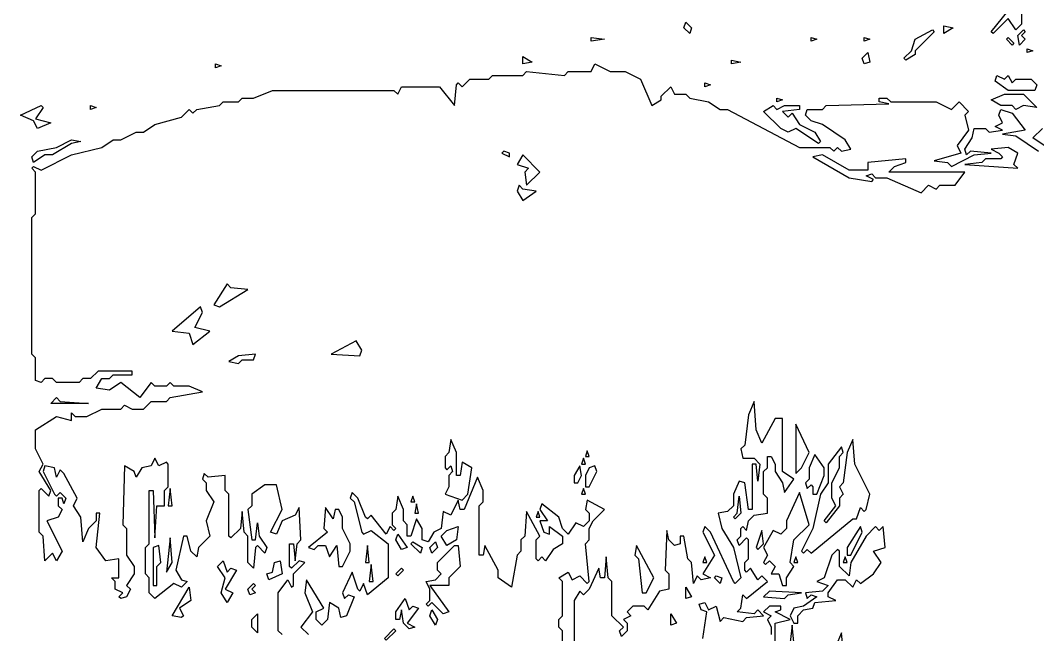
# Model space of a CAD drawing. Header units: millimetres. Extents: x -1921 to 1919, y -2 to 9002.
# Drawn here: x -10 to 1171, y 3879 to 4592 of the extents above; entities that cross this region are included whole.
import ezdxf

# ---------------------------------------------------------------- set-up
doc = ezdxf.new("R2010")
doc.units = ezdxf.units.MM
doc.layers.add('ALMOND-DRAW-PROFILE', color=7, linetype='Continuous', lineweight=25)

msp = doc.modelspace()

# ---------------------------------------------------------------- linework, layer by layer
at = {"layer": 'ALMOND-DRAW-PROFILE'}
for points in [[(1119.5, 4577.1), (1117.3, 4579.3), (1137.1, 4603.5), (1152.5, 4605.7), (1152.5, 4588.1), (1145.9, 4581.5), (1137.1, 4594.7)], [(767.2, 4577.1), (760.6, 4583.7), (762.8, 4590.3), (769.4, 4583.7)], [(1062.2, 4577.1), (1062.2, 4585.9), (1073.3, 4583.7)], [(652.8, 4568.2), (652.8, 4572.7), (668.2, 4570.5)], [(908.1, 4568.2), (908.1, 4572.7), (914.7, 4570.5)], [(969.8, 4568.2), (969.8, 4572.7), (976.4, 4570.5)], [(1018.2, 4546.2), (1016, 4548.4), (1024.8, 4557.2), (1029.2, 4570.5), (1049, 4581.5), (1051.2, 4579.3), (1029.2, 4557.2), (1029.2, 4552.8)], [(1141.5, 4563.8), (1134.9, 4570.5), (1137.1, 4572.7), (1143.7, 4566)], [(1150.3, 4563.8), (1148.1, 4574.9), (1154.7, 4581.5), (1156.9, 4579.3), (1152.5, 4574.9), (1156.9, 4570.5)], [(1159.1, 4555), (1159.1, 4559.4), (1165.7, 4557.2)], [(573.5, 4541.8), (573.5, 4550.6), (584.5, 4544)], [(969.8, 4541.8), (967.6, 4548.4), (974.2, 4555), (976.4, 4544)], [(216.8, 4537.4), (216.8, 4541.8), (223.4, 4539.6)], [(815.7, 4541.8), (815.7, 4546.2), (826.7, 4544)], [(1137.1, 4511), (1121.7, 4522), (1123.9, 4528.6), (1132.7, 4524.2), (1137.1, 4528.6), (1141.5, 4519.8), (1145.9, 4524.2), (1163.5, 4524.2), (1170.1, 4517.6), (1167.9, 4511)], [(784.8, 4515.4), (784.8, 4519.8), (791.4, 4517.6)], [(868.5, 4497.8), (868.5, 4502.2), (875.1, 4500)], [(1145.9, 4489), (1141.5, 4493.4), (1128.3, 4493.4), (1117.3, 4500), (1132.7, 4506.6), (1154.7, 4506.6), (1170.1, 4491.2), (1154.7, 4493.4)], [(9.9, 4467), (5.5, 4475.8), (-9.9, 4482.4), (14.3, 4493.4), (16.5, 4491.2), (7.7, 4478), (25.3, 4473.6)], [(71.5, 4489), (71.5, 4493.4), (78.1, 4491.2)], [(916.9, 4449.4), (890.5, 4467), (881.7, 4462.6), (872.9, 4467), (853.1, 4486.8), (864.1, 4493.4), (868.5, 4489), (877.3, 4493.4), (894.9, 4493.4), (894.9, 4489), (875.1, 4486.8), (881.7, 4480.2), (886.1, 4484.6), (894.9, 4471.4), (912.5, 4462.6), (919.1, 4451.6)], [(5.5, 4427.3), (3.3, 4434), (9.9, 4440.6), (31.9, 4445), (49.5, 4453.8), (60.5, 4451.6), (49.5, 4449.4), (27.5, 4436.2), (18.7, 4436.2)], [(1148.1, 4420.7), (1143.7, 4425.1), (1148.1, 4438.4), (1137.1, 4445), (1117.3, 4442.8), (1126.1, 4438.4), (1130.5, 4434), (1128.3, 4431.8), (1110.7, 4431.8), (1106.3, 4427.3), (1086.5, 4425.1)], [(558.1, 4434), (558.1, 4438.4), (551.5, 4440.6), (549.3, 4438.4)], [(577.9, 4400.9), (593.3, 4416.3), (573.5, 4436.2), (566.9, 4425.1), (580.1, 4420.7), (575.7, 4416.3)], [(1035.8, 4392.1), (1044.6, 4400.9), (1053.4, 4396.5), (1057.8, 4400.9), (1075.5, 4400.9), (1086.5, 4416.3), (998.4, 4416.3), (1005, 4422.9), (1018.2, 4427.3), (1018.2, 4431.8), (974.2, 4427.3), (974.2, 4418.5), (952.2, 4418.5), (921.3, 4436.2), (910.3, 4434), (952.2, 4409.7), (978.6, 4405.3), (980.8, 4407.5), (972, 4411.9), (978.6, 4414.1), (983, 4409.7), (996.2, 4409.7)], [(573.5, 4383.3), (588.9, 4394.3), (573.5, 4396.5), (569.1, 4400.9), (566.9, 4394.3)], [(214.6, 4262.2), (221.2, 4260), (254.3, 4279.8), (234.5, 4282), (230.1, 4286.4)], [(190.4, 4216), (210.2, 4231.4), (192.6, 4235.8), (201.4, 4253.4), (199.2, 4260), (166.2, 4231.4), (186, 4229.2)], [(351.1, 4205), (384.2, 4202.8), (386.4, 4209.4), (379.8, 4220.4)], [(232.3, 4196.2), (243.3, 4194), (247.7, 4198.4), (260.9, 4198.4), (263.1, 4205), (243.3, 4202.8)], [(25.3, 4147.7), (31.9, 4154.4), (36.3, 4150), (69.3, 4147.7)], [(890.5, 4066.3), (897.1, 4072.9), (905.9, 4090.5), (890.5, 4123.5)], [(503, 4035.5), (509.6, 4042.1), (514.1, 4072.9), (503, 4079.5), (500.8, 4064.1), (496.4, 4064.1), (496.4, 4090.5), (489.8, 4105.9), (487.6, 4090.5), (483.2, 4086.1), (483.2, 4072.9), (485.4, 4070.7), (489.8, 4075.1), (492, 4068.5), (487.6, 4064.1), (487.6, 4050.9), (483.2, 4042.1)], [(897.1, 3976), (899.3, 3973.8), (903.7, 3978.2), (908.1, 3973.8), (956.6, 4013.5), (961, 4013.5), (965.4, 4026.7), (969.8, 4022.3), (972, 4024.5), (976.4, 4042.1), (958.8, 4077.3), (956.6, 4105.9), (950, 4090.5), (945.6, 4055.3), (941.2, 4050.9), (945.6, 4042.1), (941.2, 4037.7), (941.2, 4028.9), (925.7, 4009.1), (923.5, 4011.3), (936.8, 4028.9), (932.3, 4037.7), (932.3, 4055.3), (941.2, 4072.9), (941.2, 4086.1), (945.6, 4090.5), (943.4, 4097.1), (927.9, 4077.3), (927.9, 4055.3), (919.1, 4042.1), (910.3, 4002.4)], [(646.1, 4086.1), (650.5, 4086.1), (648.3, 4092.7)], [(910.3, 4042.1), (914.7, 4042.1), (923.5, 4064.1), (923.5, 4072.9), (912.5, 4088.3), (905.9, 4072.9), (905.9, 4059.7), (901.5, 4055.3), (903.7, 4048.7), (908.1, 4053.1), (910.3, 4050.9)], [(632.9, 4055.3), (637.3, 4055.3), (641.7, 4064.1), (639.5, 4075.1), (632.9, 4064.1)], [(641.7, 4077.3), (646.1, 4077.3), (643.9, 4083.9)], [(646.1, 4050.9), (650.5, 4050.9), (659.4, 4068.5), (657.2, 4075.1), (650.5, 4072.9), (646.1, 4064.1)], [(161.8, 4028.9), (166.2, 4028.9), (164, 4048.7)], [(443.6, 4033.3), (448, 4033.3), (445.8, 4039.9)], [(641.7, 4042.1), (646.1, 4042.1), (643.9, 4048.7)], [(820.1, 4013.5), (817.9, 4015.7), (822.3, 4020.1), (824.5, 4039.9), (826.7, 4020.1)], [(875.1, 3936.4), (879.5, 3936.4), (879.5, 3945.2), (888.3, 3958.4), (883.9, 3962.8), (888.3, 3989.2), (905.9, 4006.8), (894.9, 4044.3), (879.5, 4011.3), (879.5, 4002.4), (872.9, 3995.8), (864.1, 4000.2), (853.1, 3980.4), (857.5, 3971.6), (853.1, 3962.8), (855.3, 3960.6), (859.7, 3965), (866.3, 3958.4), (861.9, 3949.6), (870.7, 3949.6)], [(448, 4020.1), (452.4, 4020.1), (450.2, 4031.1)], [(359.9, 3958.4), (364.3, 3958.4), (373.2, 3976), (373.2, 3984.8), (364.3, 4002.4), (364.3, 4015.7), (359.9, 4024.5), (355.5, 4024.5), (353.3, 4013.5), (344.5, 4026.7), (342.3, 4002.4), (346.7, 3998), (324.7, 3980.4), (331.3, 3978.2), (335.7, 3982.6), (344.5, 3982.6), (348.9, 3969.4), (357.7, 3982.6)], [(588.9, 4015.7), (593.3, 4015.7), (591.1, 4022.3)], [(485.4, 3982.6), (478.8, 3993.6), (485.4, 4000.2), (498.6, 4004.6), (496.4, 3989.2)], [(888.3, 3892.4), (892.7, 3892.4), (892.7, 3901.2), (899.3, 3907.8), (910.3, 3910), (912.5, 3916.6), (936.8, 3918.8), (927.9, 3923.2), (927.9, 3927.6), (939, 3943), (947.8, 3943), (956.6, 3934.2), (961, 3943), (965.4, 3938.6), (980.8, 3949.6), (989.6, 3962.8), (980.8, 3976), (994, 3980.4), (991.8, 4004.6), (987.4, 4000.2), (983, 4004.6), (972, 3993.6), (954.4, 3962.8), (952.2, 3947.4), (941.2, 3958.4), (941.2, 3976), (939, 3978.2), (932.3, 3971.6), (923.5, 3945.2), (914.7, 3940.8), (927.9, 3936.4), (921.3, 3929.8), (901.5, 3927.6), (903.7, 3921), (908.1, 3925.4), (914.7, 3923.2), (899.3, 3912.2), (888.3, 3910), (883.9, 3901.2)], [(950, 3971.6), (954.4, 3971.6), (967.6, 3998), (965.4, 4004.6), (950, 3980.4)], [(432.6, 3978.2), (426, 3989.2), (428.2, 3995.8), (439.2, 3980.4)], [(844.3, 3980.4), (846.5, 3978.2), (853.1, 3984.8), (850.9, 4000.2)], [(144.2, 3936.4), (148.6, 3936.4), (148.6, 3958.4), (153, 3962.8), (150.8, 3982.6), (144.2, 3980.4)], [(159.6, 3951.8), (166.2, 3962.8), (164, 3991.4)], [(390.8, 3962.8), (395.2, 3962.8), (393, 3982.6)], [(454.6, 3973.8), (443.6, 3984.8), (445.8, 3987), (456.8, 3980.4)], [(481, 3903.4), (467.8, 3916.6), (463.4, 3912.2), (461.2, 3914.4), (465.6, 3918.8), (465.6, 3932), (461.2, 3940.8), (472.2, 3943), (478.8, 3949.6), (474.4, 3954), (474.4, 3962.8), (494.2, 3982.6), (498.6, 3982.6), (500.8, 3958.4), (487.6, 3945.2), (487.6, 3936.4), (465.6, 3936.4), (487.6, 3905.6)], [(467.8, 3973.8), (465.6, 3980.4), (472.2, 3987), (474.4, 3980.4)], [(712.2, 3927.6), (716.6, 3927.6), (725.4, 3945.2), (705.6, 3982.6), (703.4, 3971.6), (707.8, 3967.2)], [(782.6, 3962.8), (787, 3962.8), (784.8, 3969.4)], [(888.3, 3962.8), (892.7, 3962.8), (890.5, 3969.4)], [(945.6, 3962.8), (950, 3962.8), (947.8, 3969.4)], [(230.1, 3916.6), (223.4, 3927.6), (227.8, 3945.2), (219, 3958.4), (225.6, 3965), (230.1, 3951.8), (234.5, 3956.2), (241.1, 3954), (227.8, 3932), (236.7, 3927.6)], [(278.5, 3943), (276.3, 3949.6), (282.9, 3951.8), (285.1, 3962.8), (291.7, 3965), (293.9, 3949.6)], [(395.2, 3940.8), (399.6, 3940.8), (397.4, 3960.6)], [(428.2, 3947.4), (426, 3949.6), (432.6, 3956.2), (434.8, 3954)], [(802.5, 3938.6), (795.9, 3945.2), (798.1, 3947.4), (804.7, 3945.2)], [(166.2, 3901.2), (186, 3934.2), (188.2, 3918.8), (175, 3910), (179.4, 3901.2), (177.2, 3899)], [(256.5, 3925.4), (254.3, 3932), (260.9, 3938.6), (263.1, 3936.4), (258.7, 3932), (263.1, 3927.6)], [(762.8, 3921), (762.8, 3934.2), (769.4, 3923.2)], [(853.1, 3923.2), (877.3, 3921), (881.7, 3925.4), (897.1, 3927.6), (859.7, 3929.8)], [(441.4, 3885.8), (434.8, 3892.4), (432.6, 3907.8), (430.4, 3896.8), (426, 3896.8), (426, 3905.6), (437, 3921), (441.4, 3907.8), (445.8, 3912.2), (452.4, 3910), (439.2, 3892.4), (448, 3888)], [(265.3, 3881.4), (258.7, 3888), (258.7, 3896.8), (265.3, 3903.4)], [(472.2, 3890.2), (465.6, 3901.2), (467.8, 3907.8), (474.4, 3896.8)], [(745.2, 3890.2), (745.2, 3903.4), (751.8, 3892.4)], [(415, 3872.6), (412.8, 3874.8), (423.8, 3885.8), (426, 3883.6)]]:
    msp.add_lwpolyline(points, close=True, dxfattribs=at)
for points in [[(293.9, 3879.2), (289.5, 3883.6), (289.5, 3927.6), (300.5, 3943), (304.9, 3934.2), (307.1, 3936.4), (307.1, 3949.6), (320.3, 3962.8), (313.7, 3965), (304.9, 3956.2), (302.7, 3958.4), (302.7, 3984.8), (307.1, 3984.8), (309.3, 3965), (311.5, 3984.8), (315.9, 3989.2), (313.7, 4026.7), (309.3, 4017.9), (293.9, 4011.3), (287.3, 3995.8), (280.7, 3998), (293.9, 4024.5), (287.3, 4053.1), (274.1, 4053.1), (258.7, 4042.1), (258.7, 4028.9), (254.3, 4024.5), (258.7, 3989.2), (263.1, 3989.2), (265.3, 4009.1), (267.5, 3993.6), (276.3, 3980.4), (274.1, 3973.8), (265.3, 3982.6), (263.1, 3980.4), (260.9, 3956.2), (254.3, 3962.8), (254.3, 3993.6), (249.9, 3998), (247.7, 4022.3), (245.5, 4002.4), (234.5, 3991.4), (232.3, 3993.6), (232.3, 4042.1), (227.8, 4046.5), (227.8, 4064.1), (208, 4061.9), (203.6, 4066.3), (201.4, 4059.7), (205.8, 4055.3), (205.8, 4046.5), (214.6, 4033.3), (205.8, 4011.3), (210.2, 3993.6), (197, 3980.4), (194.8, 3969.4), (188.2, 3976), (183.8, 3993.6), (179.4, 3993.6), (170.6, 3954), (177.2, 3943), (183.8, 3940.8), (177.2, 3934.2), (168.4, 3938.6), (146.4, 3921), (139.8, 3927.6), (139.8, 3945.2), (135.4, 3949.6), (135.4, 3980.4), (139.8, 3984.8), (139.8, 4046.5), (144.2, 4046.5), (146.4, 3991.4), (148.6, 4028.9), (157.4, 4028.9), (157.4, 4046.5), (161.8, 4050.9), (161.8, 4077.3), (159.6, 4079.5), (150.8, 4075.1), (146.4, 4083.9), (142, 4075.1), (131, 4072.9), (124.4, 4061.9), (122.2, 4068.5), (111.2, 4075.1), (109, 4006.8), (113.4, 4002.4), (113.4, 3971.6), (122.2, 3958.4), (122.2, 3949.6), (113.4, 3936.4), (117.8, 3932), (113.4, 3923.2), (106.8, 3921), (104.6, 3923.2), (109, 3927.6), (100.2, 3932), (100.2, 3940.8), (95.8, 3945.2), (104.6, 3945.2), (104.6, 3967.2), (89.2, 3965), (78.1, 3980.4), (82.5, 4020.1), (78.1, 4020.1), (78.1, 4011.3), (69.3, 4002.4), (62.7, 3987), (60.5, 4015.7), (51.7, 4028.9), (56.1, 4037.7), (40.7, 4066.3), (36.3, 4070.7), (31.9, 4061.9), (29.7, 4072.9), (18.7, 4075.1), (16.5, 4068.5), (29.7, 4042.1), (31.9, 4039.9), (36.3, 4044.3), (42.9, 4037.7), (40.7, 4031.1), (38.5, 4037.7), (34.1, 4037.7), (34.1, 4028.9), (38.5, 4024.5), (34.1, 4015.7), (20.9, 4011.3), (38.5, 3976), (31.9, 3965), (27.5, 3973.8), (18.7, 3965), (16.5, 3993.6), (12.1, 3998), (12.1, 4046.5), (14.3, 4048.7), (23.1, 4039.9), (25.3, 4046.5), (12.1, 4068.5), (16.5, 4077.3), (7.7, 4094.9), (7.7, 4116.9), (31.9, 4132.3), (49.5, 4127.9), (49.5, 4136.7), (53.9, 4132.3), (67.1, 4132.3), (84.7, 4141.1), (106.8, 4141.1), (111.2, 4145.5), (120, 4141.1), (133.2, 4141.1), (142, 4150), (159.6, 4150), (164, 4154.4), (201.4, 4161), (186, 4167.6), (168.4, 4167.6), (164, 4172), (159.6, 4167.6), (146.4, 4167.6), (142, 4172), (128.8, 4154.4), (106.8, 4172), (93.6, 4163.2), (78.1, 4165.4), (84.7, 4176.4), (93.6, 4176.4), (98, 4180.8), (120, 4180.8), (120, 4185.2), (80.3, 4185.2), (71.5, 4176.4), (62.7, 4176.4), (58.3, 4172), (31.9, 4172), (27.5, 4176.4), (18.7, 4176.4), (14.3, 4172), (7.7, 4174.2), (7.7, 4200.6), (3.3, 4205), (3.3, 4363.5), (7.7, 4367.9), (7.7, 4416.3), (3.3, 4420.7), (5.5, 4422.9), (14.3, 4418.5), (49.5, 4436.2), (84.7, 4445), (98, 4453.8), (106.8, 4453.8), (124.4, 4462.6), (133.2, 4462.6), (146.4, 4471.4), (177.2, 4480.2), (186, 4489), (190.4, 4484.6), (194.8, 4489), (221.2, 4493.4), (225.6, 4497.8), (243.3, 4497.8), (247.7, 4502.2), (260.9, 4502.2), (282.9, 4511), (423.8, 4511), (428.2, 4506.6), (432.6, 4515.4), (476.6, 4515.4), (494.2, 4493.4), (496.4, 4517.6), (498.6, 4519.8), (503, 4515.4), (511.9, 4524.2), (533.9, 4524.2), (538.3, 4528.6), (573.5, 4528.6), (577.9, 4533), (621.9, 4528.6), (626.3, 4533), (652.8, 4533), (657.2, 4541.8), (674.8, 4533), (692.4, 4533), (710, 4524.2), (723.2, 4493.4), (734.2, 4500), (734.2, 4504.4), (745.2, 4515.4), (749.6, 4506.6), (762.8, 4506.6), (767.2, 4502.2), (789.2, 4497.8), (802.5, 4489), (811.3, 4489), (894.9, 4445), (930.1, 4445), (934.6, 4440.6), (939, 4445), (943.4, 4440.6), (954.4, 4442.8), (947.8, 4453.8), (921.3, 4471.4), (908.1, 4475.8), (901.5, 4482.4), (903.7, 4489), (921.3, 4489), (925.7, 4493.4), (998.4, 4495.6), (987.4, 4497.8), (987.4, 4502.2), (996.2, 4502.2), (1000.6, 4497.8), (1053.4, 4497.8), (1071, 4489), (1079.9, 4497.8), (1090.9, 4486.8), (1086.5, 4482.4), (1090.9, 4464.8), (1077.7, 4447.2), (1082.1, 4438.4), (1051.2, 4429.5), (1066.6, 4427.3), (1071, 4422.9), (1097.5, 4436.2), (1117.3, 4438.4), (1093.1, 4440.6), (1088.7, 4436.2), (1086.5, 4442.8), (1095.3, 4456), (1097.5, 4467), (1110.7, 4467), (1115.1, 4462.6), (1130.5, 4464.8), (1121.7, 4469.2), (1130.5, 4473.6), (1126.1, 4482.4), (1128.3, 4489), (1141.5, 4484.6), (1156.9, 4464.8), (1130.5, 4460.4), (1145.9, 4458.2), (1172.3, 4440.6)], [(1178.9, 4447.2), (1165.7, 4456), (1176.7, 4467)], [(782.6, 3874.8), (787, 3905.6), (780.4, 3907.8), (778.2, 3914.4), (784.8, 3916.6), (789.2, 3907.8), (798.1, 3912.2), (802.5, 3894.6), (806.9, 3899), (828.9, 3894.6), (833.3, 3899), (853.1, 3901.2), (846.5, 3907.8), (842.1, 3903.4), (822.3, 3905.6), (826.7, 3910), (828.9, 3925.4), (833.3, 3921), (857.5, 3940.8), (850.9, 3947.4), (846.5, 3943), (837.7, 3956.2), (833.3, 3951.8), (831.1, 3954), (831.1, 3962.8), (835.5, 3967.2), (835.5, 3989.2), (833.3, 3991.4), (824.5, 3982.6), (822.3, 3989.2), (826.7, 3993.6), (826.7, 4002.4), (828.9, 4004.6), (833.3, 4000.2), (835.5, 4011.3), (842.1, 4017.9), (857.5, 4020.1), (857.5, 4037.7), (853.1, 4042.1), (853.1, 4068.5), (857.5, 4072.9), (857.5, 4086.1), (861.9, 4086.1), (866.3, 4077.3), (866.3, 4068.5), (875.1, 4055.3), (877.3, 4044.3), (888.3, 4059.7), (875.1, 4068.5), (875.1, 4130.1), (866.3, 4130.1), (850.9, 4101.5), (844.3, 4116.9), (842.1, 4150), (835.5, 4134.5), (831.1, 4099.3), (826.7, 4094.9), (828.9, 4083.9), (842.1, 4083.9), (848.7, 4077.3), (846.5, 4057.5), (844.3, 4077.3), (839.9, 4077.3), (839.9, 4024.5), (835.5, 4024.5), (831.1, 4055.3), (824.5, 4057.5), (817.9, 4042.1), (817.9, 4028.9), (811.3, 4022.3), (800.3, 4020.1), (804.7, 4002.4), (817.9, 3980.4), (826.7, 3945.2), (820.1, 3938.6), (817.9, 3940.8), (791.4, 3998), (784.8, 4004.6), (782.6, 3998), (795.9, 3971.6), (782.6, 3949.6), (791.4, 3945.2), (780.4, 3943), (776, 3947.4), (771.6, 3938.6), (769.4, 3962.8), (765, 3967.2), (760.6, 3993.6), (756.2, 3993.6), (756.2, 3984.8), (749.6, 3982.6), (743, 3989.2), (740.8, 4000.2), (738.6, 3954), (743, 3949.6), (743, 3932), (732, 3929.8), (718.8, 3907.8), (714.4, 3912.2), (701.2, 3912.2), (694.6, 3905.6), (699, 3901.2), (690.2, 3896.8), (694.6, 3892.4), (694.6, 3883.6), (688, 3877), (685.8, 3883.6), (690.2, 3888), (677, 3901.2), (677, 3940.8), (672.6, 3945.2), (670.4, 3969.4), (668.2, 3945.2), (663.8, 3945.2), (661.6, 3956.2), (650.5, 3932), (643.9, 3925.4), (639.5, 3929.8), (632.9, 3918.8), (632.9, 3870.4)], [(619.7, 3861.5), (619.7, 3883.6), (615.3, 3888), (615.3, 3896.8), (619.7, 3901.2), (619.7, 3940.8), (615.3, 3945.2), (626.3, 3951.8), (630.7, 3943), (639.5, 3947.4), (648.3, 3938.6), (650.5, 3940.8), (646.1, 3984.8), (650.5, 3989.2), (650.5, 4002.4), (655, 4011.3), (668.2, 4024.5), (648.3, 4035.5), (646.1, 4024.5), (650.5, 4020.1), (650.5, 4011.3), (643.9, 4004.6), (635.1, 4009.1), (626.3, 3995.8), (619.7, 4002.4), (615.3, 4015.7), (595.5, 4031.1), (593.3, 4024.5), (602.1, 4011.3), (593.3, 4011.3), (597.7, 3998), (604.3, 3995.8), (604.3, 4004.6), (619.7, 3993.6), (619.7, 3984.8), (608.7, 3978.2), (599.9, 3965), (595.5, 3969.4), (591.1, 3965), (588.9, 3967.2), (588.9, 3989.2), (593.3, 3993.6), (577.9, 4022.3), (575.7, 3993.6), (571.3, 3989.2), (571.3, 3976), (566.9, 3971.6), (560.3, 3934.2), (544.9, 3945.2), (544.9, 3954), (529.5, 3982.6), (527.3, 3971.6), (522.9, 3971.6), (522.9, 4028.9), (527.3, 4033.3), (527.3, 4046.5), (520.7, 4061.9), (505.2, 4024.5), (500.8, 4024.5), (498.6, 4035.5), (489.8, 4017.9), (481, 4022.3), (478.8, 4002.4), (470, 3998), (463.4, 3987), (456.8, 3989.2), (456.8, 4002.4), (450.2, 4013.5), (443.6, 3993.6), (439.2, 3993.6), (439.2, 4006.8), (434.8, 4011.3), (434.8, 4024.5), (428.2, 4039.9), (426, 4024.5), (421.6, 4020.1), (421.6, 4006.8), (426, 4002.4), (423.8, 4000.2), (419.4, 4004.6), (415, 3995.8), (397.4, 4017.9), (393, 4013.5), (390.8, 4015.7), (382, 4037.7), (375.4, 4044.3), (373.2, 4037.7), (377.6, 4033.3), (386.4, 3998), (388.6, 3995.8), (397.4, 4000.2), (417.2, 3984.8), (417.2, 3945.2), (393, 3925.4), (388.6, 3938.6), (384.2, 3929.8), (382, 3932), (375.4, 3951.8), (364.3, 3927.6), (366.5, 3921), (371, 3925.4), (377.6, 3923.2), (368.7, 3901.2), (362.1, 3899), (359.9, 3910), (348.9, 3916.6), (346.7, 3896.8), (340.1, 3890.2), (333.5, 3896.8), (333.5, 3905.6), (342.3, 3910), (322.5, 3943), (320.3, 3927.6), (329.1, 3905.6), (315.9, 3888), (324.7, 3879.2)], [(866.3, 3870.4), (866.3, 3892.4), (883.9, 3896.8), (866.3, 3905.6), (872.9, 3907.8), (872.9, 3912.2), (859.7, 3912.2), (853.1, 3905.6), (861.9, 3901.2), (857.5, 3896.8), (861.9, 3888), (861.9, 3879.2)], [(888.3, 3870.4), (886.1, 3890.2), (883.9, 3870.4)], [(945.6, 3861.5), (943.4, 3881.4), (936.8, 3865.9)]]:
    msp.add_lwpolyline(points, dxfattribs=at)

doc.saveas('drawing.dxf')
